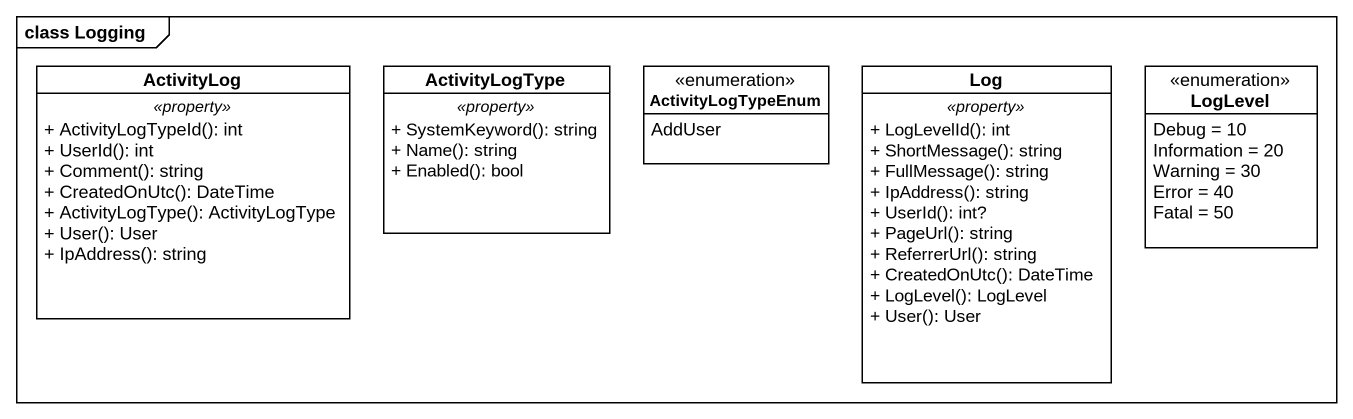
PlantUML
@startuml
mainframe class Logging
hide circle
hide empty members
skinparam classAttributeIconSize 0
class ActivityLog {
  .. <<property>> ..
  + ActivityLogTypeId(): int
  + UserId(): int
  + Comment(): string
  + CreatedOnUtc(): DateTime
  + ActivityLogType(): ActivityLogType
  + User(): User
  + IpAddress(): string
}
class ActivityLogType {
  .. <<property>> ..
  + SystemKeyword(): string
  + Name(): string
  + Enabled(): bool
}
enum ActivityLogTypeEnum {
  AddUser
}
class Log {
  .. <<property>> ..
  + LogLevelId(): int
  + ShortMessage(): string
  + FullMessage(): string
  + IpAddress(): string
  + UserId(): int?
  + PageUrl(): string
  + ReferrerUrl(): string
  + CreatedOnUtc(): DateTime
  + LogLevel(): LogLevel
  + User(): User
}
enum LogLevel {
  Debug = 10
  Information = 20
  Warning = 30
  Error = 40
  Fatal = 50
}
@enduml
